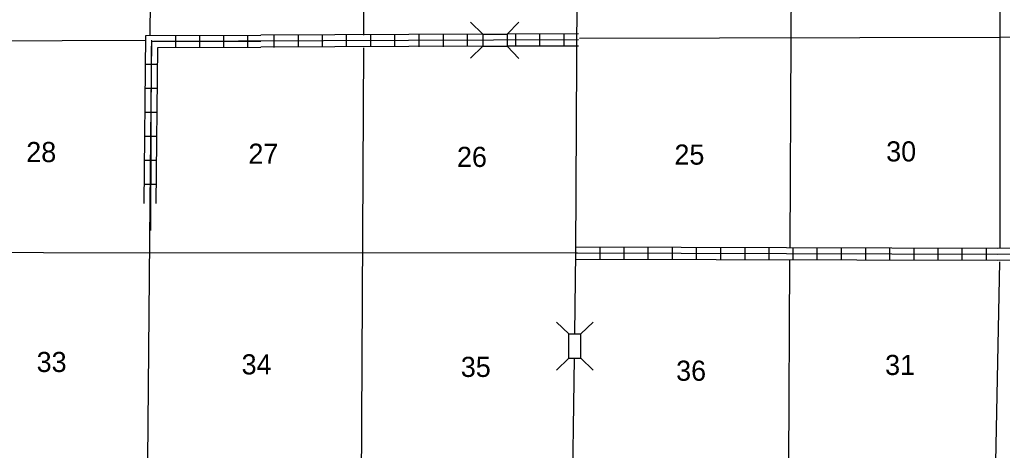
# Model space of a CAD drawing. Extents: x 1225394 to 1640443, y 15921640 to 16349879.
# Drawn here: x 1511124 to 1535530, y 16086872 to 16097573 of the extents above; entities that cross this region are included whole.
import ezdxf

# ---------------------------------------------------------------- set-up
doc = ezdxf.new("R2010")
doc.units = 0
for name, color, linetype in [('L13', 7, 'Continuous'), ('L14', 7, 'Continuous'), ('L18', 7, 'Continuous'), ('L3', 7, 'Continuous'), ('L8', 7, 'Continuous'), ('L9', 7, 'Continuous')]:
    doc.layers.add(name, color=color, linetype=linetype)

msp = doc.modelspace()

# ---------------------------------------------------------------- linework, layer by layer
at = {"layer": 'L13'}
for points in [[(1514503, 16112720), (1514360, 16097177)], [(1519746, 16112768), (1519661, 16097186)], [(1530284, 16097102), (1530385, 16112763)], [(1535480, 16097134), (1535401, 16112741)], [(1491404, 16096970), (1514255, 16097064)], [(1525026, 16097112), (1535469, 16097134), (1540501, 16097160)], [(1530263, 16091917), (1530284, 16097102)], [(1535480, 16091885), (1535480, 16097134)], [(1519661, 16096875), (1519577, 16081362)], [(1514259, 16081153), (1514368, 16093005)], [(1487956, 16091811), (1519634, 16091779)], [(1519635, 16091785), (1524978, 16091780)], [(1530199, 16078627), (1530226, 16086510), (1530253, 16091595)], [(1535388, 16081977), (1535369, 16086579), (1535469, 16091558)]]:
    msp.add_lwpolyline(points, dxfattribs=at)
at = {"layer": 'L18'}
for p, q in [((1522629, 16097213), (1522325, 16097511)), ((1523231, 16097213), (1523524, 16097511)), ((1522629, 16097213), (1522626, 16096912)), ((1522629, 16097213), (1523231, 16097213)), ((1523231, 16097213), (1523228, 16096912)), ((1522626, 16096912), (1522322, 16096614)), ((1522626, 16096912), (1523228, 16096912)), ((1523228, 16096912), (1523521, 16096608)), ((1524762, 16089763), (1524461, 16090058)), ((1525063, 16089763), (1525364, 16090058)), ((1524762, 16089763), (1525063, 16089763)), ((1524762, 16089161), (1524762, 16089763)), ((1525063, 16089161), (1525063, 16089763)), ((1524762, 16089161), (1524461, 16088860)), ((1524762, 16089161), (1525063, 16089161)), ((1525063, 16089161), (1525364, 16088860))]:
    msp.add_line(p, q, dxfattribs=at)
at = {"layer": 'L3'}
for points in [[(1524936, 16091780), (1524968, 16098195)], [(1524910, 16089763), (1524936, 16091780)], [(1524846, 16085137), (1524904, 16089161)]]:
    msp.add_lwpolyline(points, dxfattribs=at)
at = {"layer": 'L8'}
for p, q in [((1515002, 16096880), (1515001, 16097178)), ((1515599, 16096882), (1515598, 16097181)), ((1516195, 16096885), (1516194, 16097183)), ((1516792, 16096887), (1516791, 16097186)), ((1517444, 16096885), (1517444, 16097186)), ((1518046, 16096896), (1518046, 16097192)), ((1518648, 16096896), (1518648, 16097192)), ((1519244, 16096896), (1519244, 16097192)), ((1519846, 16096901), (1519846, 16097202)), ((1520443, 16096901), (1520443, 16097202)), ((1521045, 16096901), (1521045, 16097202)), ((1521647, 16096901), (1521647, 16097202)), ((1522243, 16096912), (1522243, 16097213)), ((1523447, 16096912), (1523447, 16097213)), ((1524044, 16096917), (1524044, 16097218)), ((1524646, 16096917), (1524646, 16097218)), ((1514251, 16096470), (1514549, 16096467)), ((1514245, 16095873), (1514543, 16095870)), ((1514240, 16095276), (1514538, 16095274)), ((1514234, 16094680), (1514532, 16094677)), ((1514229, 16094083), (1514527, 16094080)), ((1514223, 16093487), (1514521, 16093484)), ((1524936, 16091626), (1524936, 16091927)), ((1525538, 16091626), (1525538, 16091927)), ((1526135, 16091626), (1526135, 16091927)), ((1526736, 16091621), (1526736, 16091917)), ((1527338, 16091621), (1527338, 16091917)), ((1527935, 16091621), (1527935, 16091917)), ((1528537, 16091621), (1528537, 16091917)), ((1529139, 16091611), (1529139, 16091912)), ((1529735, 16091611), (1529735, 16091912)), ((1530337, 16091611), (1530337, 16091912)), ((1530934, 16091611), (1530934, 16091912)), ((1531536, 16091600), (1531536, 16091901)), ((1532138, 16091600), (1532138, 16091901)), ((1532734, 16091600), (1532734, 16091901)), ((1533336, 16091600), (1533336, 16091901)), ((1533938, 16091600), (1533938, 16091901)), ((1534535, 16091595), (1534535, 16091896)), ((1535137, 16091595), (1535137, 16091896))]:
    msp.add_line(p, q, dxfattribs=at)
for points in [[(1514218, 16093006), (1514256, 16097176)], [(1514256, 16097176), (1517110, 16097188)], [(1514368, 16093005), (1514405, 16097065)], [(1514405, 16097027), (1517111, 16097038)], [(1525005, 16097070), (1514445, 16097028)], [(1522629, 16097213), (1517110, 16097188)], [(1525005, 16097218), (1523231, 16097213)], [(1514518, 16093003), (1514553, 16096877)], [(1514553, 16096877), (1517112, 16096888)], [(1522626, 16096912), (1517113, 16096887)], [(1525005, 16096917), (1523228, 16096912)], [(1524936, 16091927), (1535401, 16091896), (1540496, 16091996)], [(1524936, 16091780), (1535401, 16091743), (1542270, 16091896), (1548669, 16091986), (1548870, 16091479), (1549313, 16090058), (1549413, 16089942), (1550543, 16089361), (1551272, 16089161), (1551610, 16087133)], [(1524936, 16091626), (1535401, 16091595), (1540485, 16091695)]]:
    msp.add_lwpolyline(points, dxfattribs=at)
at = {"layer": 'L9'}
msp.add_lwpolyline([(1514387, 16096917), (1514371, 16092334)], dxfattribs=at)

# ---------------------------------------------------------------- texts
at = {"layer": 'L14'}
for s, p in [('28', (1511288, 16094034)), ('27', (1516805, 16093992)), ('26', (1521985, 16093913)), ('25', (1527386, 16093971)), ('30', (1532645, 16094050)), ('33', (1511546, 16088818)), ('34', (1516636, 16088759)), ('31', (1532618, 16088744)), ('35', (1522080, 16088696)), ('36', (1527428, 16088601))]:
    msp.add_text(s, height=500, rotation=0, dxfattribs=at).set_placement(p)

doc.saveas('drawing.dxf')
